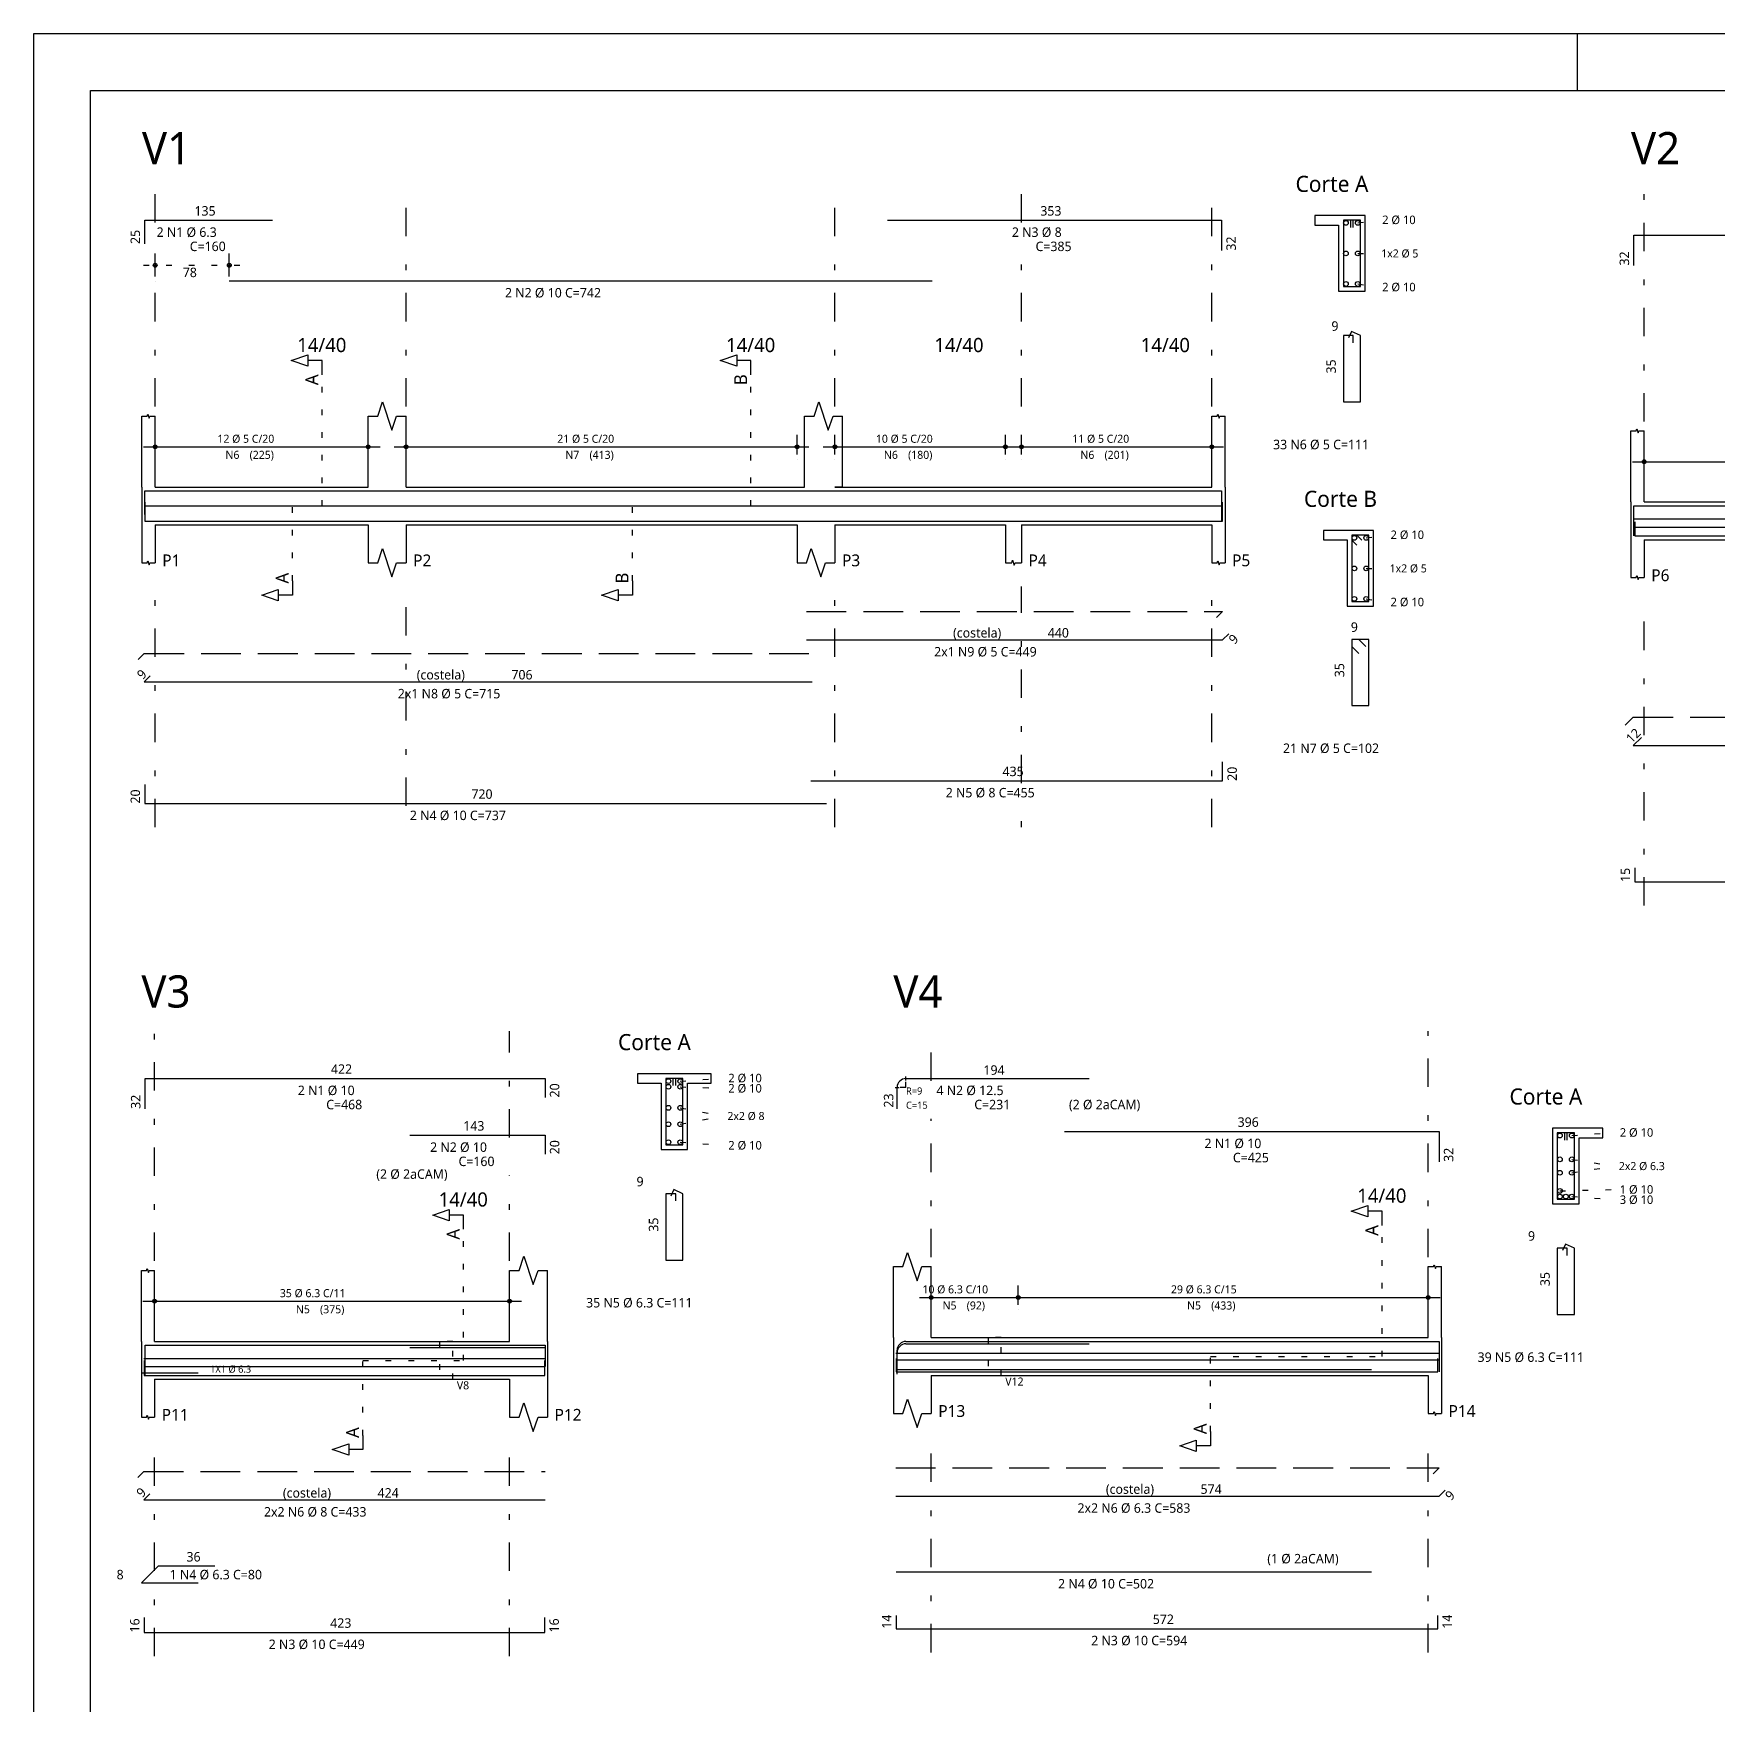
# Model space of a CAD drawing. Extents: x 0 to 89.5, y 0 to 70.
# Drawn here: x 1.5 to 31.14, y 40.58 to 70 of the extents above; entities that cross this region are included whole.
import ezdxf

# ---------------------------------------------------------------- set-up
doc = ezdxf.new("R2010")
doc.units = 0
doc.header["$MEASUREMENT"] = 0
for name, pattern in [('ESTILO_TQS_0001', [1, 0.7, -0.3]), ('ESTILO_TQS_0002', [0.4, 0.1, -0.3]), ('ESTILO_TQS_0003', [1.5, 0.5, -0.4, 0.1, -0.5])]:
    doc.linetypes.add(name, pattern=pattern)
for name, color, linetype in [('1', 1, 'CONTINUOUS'), ('10', 10, 'CONTINUOUS'), ('12', 12, 'CONTINUOUS'), ('2', 2, 'CONTINUOUS'), ('3', 3, 'CONTINUOUS'), ('5', 5, 'CONTINUOUS')]:
    doc.layers.add(name, color=color, linetype=linetype)
doc.styles.add('TQS_LUCIDA_SANS_UNICODE', font='L_10646.TTF')

msp = doc.modelspace()

# ---------------------------------------------------------------- linework, layer by layer
at = {"layer": '1', "linetype": 'Continuous'}
for p, q in [((1.5, 70), (89.500005, 70)), ((1.5, 29.587737), (1.5, 70)), ((28.670066, 69.999995), (28.670066, 68.999996)), ((24.939183, 66.796623), (24.05585, 66.796623)), ((24.939183, 65.46329), (24.939183, 66.796623)), ((24.05585, 66.629957), (24.472517, 66.629957)), ((24.472517, 66.629957), (24.472517, 65.46329)), ((3.639183, 65.721623), (3.639183, 66.129957)), ((4.9435, 65.721623), (4.9435, 66.129957)), ((3.639183, 65.63829), (3.639183, 65.63829)), ((4.9435, 65.63829), (4.9435, 65.63829)), ((24.472517, 65.46329), (24.939183, 65.46329)), ((3.40585, 62.017457), (3.40585, 63.267457)), ((3.639183, 62.017457), (3.639183, 63.267457)), ((7.389183, 62.017457), (7.389183, 63.267457)), ((8.05585, 62.017457), (8.05585, 63.267457)), ((15.072517, 62.017457), (15.072517, 63.267457)), ((15.739183, 62.017457), (15.739183, 63.267457)), ((22.239183, 62.017457), (22.239183, 63.267457)), ((22.472517, 62.017457), (22.472517, 63.267457)), ((3.639183, 62.592457), (3.639183, 62.934123)), ((7.389183, 62.592457), (7.389183, 62.934123)), ((8.05585, 62.592457), (8.05585, 62.934123)), ((14.939183, 62.592457), (14.939183, 62.934123)), ((15.60585, 62.592457), (15.60585, 62.934123)), ((18.60585, 62.592457), (18.60585, 62.934123)), ((18.889183, 62.592457), (18.889183, 62.934123)), ((22.239183, 62.592457), (22.239183, 62.934123)), ((29.61903, 61.755283), (29.61903, 63.005283)), ((29.852363, 61.755283), (29.852363, 63.005283)), ((3.43085, 62.72579), (7.597517, 62.72579)), ((7.847517, 62.72579), (15.147517, 62.72579)), ((15.397517, 62.72579), (18.814183, 62.72579)), ((18.68085, 62.72579), (22.447517, 62.72579)), ((29.852363, 62.330283), (29.852363, 62.67195)), ((3.639183, 62.509123), (3.639183, 62.509123)), ((7.389183, 62.509123), (7.389183, 62.509123)), ((8.05585, 62.509123), (8.05585, 62.509123)), ((14.939183, 62.509123), (14.939183, 62.509123)), ((15.60585, 62.509123), (15.60585, 62.509123)), ((18.60585, 62.509123), (18.60585, 62.509123)), ((18.889183, 62.509123), (18.889183, 62.509123)), ((22.239183, 62.509123), (22.239183, 62.509123)), ((29.64403, 62.463617), (36.74403, 62.463617)), ((29.852363, 62.24695), (29.852363, 62.24695)), ((3.40585, 62.017457), (3.40585, 61.35079)), ((3.639183, 62.017457), (7.389183, 62.017457)), ((8.05585, 62.017457), (14.939183, 62.017457)), ((14.939183, 62.017457), (15.072517, 62.017457)), ((15.60585, 62.017457), (18.60585, 62.017457)), ((15.739183, 62.017457), (15.60585, 62.017457)), ((18.60585, 62.017457), (18.889183, 62.017457)), ((18.889183, 62.017457), (22.239183, 62.017457)), ((22.472517, 62.017457), (22.472517, 61.35079)), ((29.61903, 61.755283), (29.61903, 61.088617)), ((29.852363, 61.755283), (36.535697, 61.755283)), ((3.40585, 61.35079), (3.40585, 60.684123)), ((3.639183, 61.35079), (7.389183, 61.35079)), ((3.639183, 61.35079), (3.639183, 60.684123)), ((7.389183, 61.35079), (7.389183, 60.684123)), ((8.05585, 61.35079), (14.939183, 61.35079)), ((8.05585, 61.35079), (8.05585, 60.684123)), ((14.939183, 61.35079), (14.939183, 60.684123)), ((15.60585, 61.35079), (18.60585, 61.35079)), ((15.60585, 61.35079), (15.60585, 60.684123)), ((18.60585, 61.35079), (18.60585, 60.684123)), ((18.889183, 61.35079), (22.239183, 61.35079)), ((18.889183, 61.35079), (18.889183, 60.684123)), ((22.239183, 61.35079), (22.239183, 60.684123)), ((22.472517, 61.35079), (22.472517, 60.684123)), ((25.087399, 61.251229), (24.204065, 61.251229)), ((24.204065, 61.084563), (24.620732, 61.084563)), ((24.620732, 61.084563), (24.620732, 59.917896)), ((25.087399, 59.917896), (25.087399, 61.251229)), ((29.61903, 61.088617), (29.61903, 60.42195)), ((29.852363, 61.088617), (36.535697, 61.088617)), ((29.852363, 61.088617), (29.852363, 60.42195)), ((24.620732, 59.917896), (25.087399, 59.917896)), ((13.429053, 51.685317), (12.129053, 51.685317)), ((16.856667, 51.568653), (16.856667, 51.63532)), ((12.129053, 51.51865), (12.54572, 51.51865)), ((12.54572, 51.51865), (12.54572, 50.351983)), ((13.012387, 50.351983), (13.012387, 51.51865)), ((13.012387, 51.51865), (13.429053, 51.51865)), ((16.667083, 51.445737), (16.73375, 51.445737)), ((29.122519, 50.727197), (28.239186, 50.727197)), ((28.239186, 50.727197), (28.239186, 49.393864)), ((28.705853, 49.393864), (28.705853, 50.56053)), ((28.705853, 50.56053), (29.122519, 50.56053)), ((12.54572, 50.351983), (13.012387, 50.351983)), ((28.239186, 49.393864), (28.705853, 49.393864)), ((3.39572, 46.972817), (3.39572, 48.222817)), ((3.629053, 46.972817), (3.629053, 48.222817)), ((9.879053, 46.972817), (9.879053, 48.222817)), ((10.54572, 46.972817), (10.54572, 48.222817)), ((16.63375, 47.039487), (16.63375, 48.289487)), ((17.300417, 47.039487), (17.300417, 48.289487)), ((26.050417, 47.039487), (26.050417, 48.289487)), ((26.28375, 47.039487), (26.28375, 48.289487)), ((3.629053, 47.547817), (3.629053, 47.889483)), ((9.879053, 47.547817), (9.879053, 47.889483)), ((17.092083, 47.74782), (19.042083, 47.74782)), ((17.300417, 47.614487), (17.300417, 47.956153)), ((18.625417, 47.74782), (26.25875, 47.74782)), ((18.83375, 47.614487), (18.83375, 47.956153)), ((18.83375, 47.614487), (18.83375, 47.956153)), ((26.050417, 47.614487), (26.050417, 47.956153)), ((3.42072, 47.68115), (10.087387, 47.68115)), ((3.629053, 47.464483), (3.629053, 47.464483)), ((9.879053, 47.464483), (9.879053, 47.464483)), ((17.300417, 47.531153), (17.300417, 47.531153)), ((18.83375, 47.531153), (18.83375, 47.531153)), ((18.83375, 47.531153), (18.83375, 47.531153)), ((26.050417, 47.531153), (26.050417, 47.531153)), ((3.39572, 46.972817), (3.39572, 46.30615)), ((3.629053, 46.972817), (9.879053, 46.972817)), ((10.54572, 46.972817), (10.54572, 46.30615)), ((16.63375, 47.039487), (16.63375, 46.37282)), ((17.300417, 47.039487), (26.050417, 47.039487)), ((26.28375, 47.039487), (26.28375, 46.37282)), ((3.39572, 46.30615), (3.39572, 45.639483)), ((3.629053, 46.30615), (9.879053, 46.30615)), ((3.629053, 46.30615), (3.629053, 45.639483)), ((9.879053, 46.30615), (9.879053, 45.639483)), ((10.54572, 46.30615), (10.54572, 45.639483)), ((16.63375, 46.37282), (16.63375, 45.706153)), ((17.300417, 46.37282), (26.050417, 46.37282)), ((17.300417, 46.37282), (17.300417, 45.706153)), ((26.050417, 46.37282), (26.050417, 45.706153)), ((26.28375, 46.37282), (26.28375, 45.706153))]:
    msp.add_line(p, q, dxfattribs=at)
at = {"layer": '1', "linetype": 'ESTILO_TQS_0002'}
for p, q in [((24.810017, 66.667457), (25.164183, 66.721623)), ((24.810017, 66.129957), (25.151683, 66.129957)), ((3.43085, 65.921623), (5.151833, 65.921623)), ((24.810017, 65.592457), (25.164183, 65.53829)), ((6.576683, 61.684123), (6.576683, 63.992457)), ((14.126683, 61.684123), (14.126683, 63.992457)), ((6.05585, 60.36329), (6.05585, 61.684123)), ((6.05585, 61.684123), (6.576683, 61.684123)), ((12.039183, 60.36329), (12.039183, 61.684123)), ((12.039183, 61.684123), (14.126683, 61.684123)), ((24.958232, 61.122063), (25.312399, 61.176229)), ((24.958232, 60.584563), (25.299899, 60.584563)), ((24.958232, 60.047063), (25.312399, 59.992896)), ((12.88322, 51.55615), (13.654053, 51.610317)), ((16.856667, 51.445737), (16.856667, 51.601987)), ((12.88322, 51.45615), (13.654053, 51.430317)), ((16.856667, 51.445737), (16.700417, 51.445737)), ((12.88322, 51.086083), (13.641553, 50.941983)), ((12.88322, 50.797883), (13.641553, 50.941983)), ((12.88322, 50.48115), (13.654053, 50.426983)), ((28.576686, 50.59803), (29.347519, 50.652197)), ((28.576686, 50.179097), (29.335019, 50.06053)), ((28.576686, 49.941964), (29.335019, 50.06053)), ((28.368353, 49.62303), (29.347519, 49.648864)), ((28.576686, 49.52303), (29.347519, 49.468864)), ((9.066553, 46.639483), (9.066553, 48.947817)), ((25.237917, 46.706153), (25.237917, 49.014487)), ((7.29572, 45.31865), (7.29572, 46.639483)), ((7.29572, 46.639483), (9.066553, 46.639483)), ((22.217083, 45.38532), (22.217083, 46.706153)), ((22.217083, 46.706153), (25.237917, 46.706153))]:
    msp.add_line(p, q, dxfattribs=at)
at = {"layer": '1', "linetype": 'Continuous'}
for points in [[(6.576683, 63.992457), (6.576683, 64.242457), (6.326683, 64.242457), (6.326683, 64.142457), (6.035017, 64.242457), (6.326683, 64.342457), (6.326683, 64.242457)], [(14.126683, 63.992457), (14.126683, 64.242457), (13.876683, 64.242457), (13.876683, 64.142457), (13.585017, 64.242457), (13.876683, 64.342457), (13.876683, 64.242457)], [(7.389183, 63.267457), (7.55585, 63.267457), (7.639183, 63.517457), (7.80585, 63.017457), (7.889183, 63.267457), (8.05585, 63.267457)], [(15.072517, 63.267457), (15.239183, 63.267457), (15.322517, 63.517457), (15.489183, 63.017457), (15.572517, 63.267457), (15.739183, 63.267457)], [(3.40585, 63.267457), (3.499183, 63.267457), (3.51085, 63.302457), (3.534183, 63.232457), (3.54585, 63.267457), (3.639183, 63.267457)], [(22.239183, 63.267457), (22.332517, 63.267457), (22.344183, 63.302457), (22.367517, 63.232457), (22.379183, 63.267457), (22.472517, 63.267457)], [(29.61903, 63.005283), (29.712363, 63.005283), (29.72403, 63.040283), (29.747363, 62.970283), (29.75903, 63.005283), (29.852363, 63.005283)], [(7.389183, 60.684123), (7.55585, 60.684123), (7.639183, 60.934123), (7.80585, 60.434123), (7.889183, 60.684123), (8.05585, 60.684123)], [(14.939183, 60.684123), (15.10585, 60.684123), (15.189183, 60.934123), (15.35585, 60.434123), (15.439183, 60.684123), (15.60585, 60.684123)], [(3.40585, 60.684123), (3.499183, 60.684123), (3.51085, 60.719123), (3.534183, 60.649123), (3.54585, 60.684123), (3.639183, 60.684123)], [(18.60585, 60.684123), (18.719183, 60.684123), (18.73335, 60.726623), (18.761683, 60.641623), (18.77585, 60.684123), (18.889183, 60.684123)], [(22.239183, 60.684123), (22.332517, 60.684123), (22.344183, 60.719123), (22.367517, 60.649123), (22.379183, 60.684123), (22.472517, 60.684123)], [(6.05585, 60.36329), (6.05585, 60.11329), (5.80585, 60.11329), (5.80585, 60.01329), (5.514183, 60.11329), (5.80585, 60.21329), (5.80585, 60.11329)], [(12.039183, 60.36329), (12.039183, 60.11329), (11.789183, 60.11329), (11.789183, 60.01329), (11.497517, 60.11329), (11.789183, 60.21329), (11.789183, 60.11329)], [(29.61903, 60.42195), (29.712363, 60.42195), (29.72403, 60.45695), (29.747363, 60.38695), (29.75903, 60.42195), (29.852363, 60.42195)], [(9.066553, 48.947817), (9.066553, 49.197817), (8.816553, 49.197817), (8.816553, 49.097817), (8.524887, 49.197817), (8.816553, 49.297817), (8.816553, 49.197817)], [(25.237917, 49.014487), (25.237917, 49.264487), (24.987917, 49.264487), (24.987917, 49.164487), (24.69625, 49.264487), (24.987917, 49.364487), (24.987917, 49.264487)], [(9.879053, 48.222817), (10.04572, 48.222817), (10.129053, 48.472817), (10.29572, 47.972817), (10.379053, 48.222817), (10.54572, 48.222817)], [(16.63375, 48.289487), (16.800417, 48.289487), (16.88375, 48.539487), (17.050417, 48.039487), (17.13375, 48.289487), (17.300417, 48.289487)], [(26.050417, 48.289487), (26.14375, 48.289487), (26.155417, 48.324487), (26.17875, 48.254487), (26.190417, 48.289487), (26.28375, 48.289487)], [(3.39572, 48.222817), (3.489053, 48.222817), (3.50072, 48.257817), (3.524053, 48.187817), (3.53572, 48.222817), (3.629053, 48.222817)], [(16.63375, 45.706153), (16.800417, 45.706153), (16.88375, 45.956153), (17.050417, 45.456153), (17.13375, 45.706153), (17.300417, 45.706153)], [(3.39572, 45.639483), (3.489053, 45.639483), (3.50072, 45.674483), (3.524053, 45.604483), (3.53572, 45.639483), (3.629053, 45.639483)], [(9.879053, 45.639483), (10.04572, 45.639483), (10.129053, 45.889483), (10.29572, 45.389483), (10.379053, 45.639483), (10.54572, 45.639483)], [(26.050417, 45.706153), (26.14375, 45.706153), (26.155417, 45.741153), (26.17875, 45.671153), (26.190417, 45.706153), (26.28375, 45.706153)], [(22.217083, 45.38532), (22.217083, 45.13532), (21.967083, 45.13532), (21.967083, 45.03532), (21.675417, 45.13532), (21.967083, 45.23532), (21.967083, 45.13532)], [(7.29572, 45.31865), (7.29572, 45.06865), (7.04572, 45.06865), (7.04572, 44.96865), (6.754053, 45.06865), (7.04572, 45.16865), (7.04572, 45.06865)]]:
    msp.add_lwpolyline(points, dxfattribs=at)
at = {"layer": '1', "linetype": 'ESTILO_TQS_0002'}
for points in [[(8.64572, 46.972817), (8.64572, 46.30615), (8.879053, 46.30615), (8.879053, 46.972817), (8.64572, 46.972817)], [(18.300417, 47.039487), (18.300417, 46.37282), (18.53375, 46.37282), (18.53375, 47.039487), (18.300417, 47.039487)]]:
    msp.add_lwpolyline(points, dxfattribs=at)
at = {"layer": '1', "linetype": 'Continuous'}
for centre, radius in [((3.639183, 65.921623), 0.033333), ((3.639183, 65.921623), 0.016667), ((4.9435, 65.921623), 0.033333), ((4.9435, 65.921623), 0.016667), ((3.639183, 62.72579), 0.033333), ((3.639183, 62.72579), 0.016667), ((7.389183, 62.72579), 0.033333), ((7.389183, 62.72579), 0.016667), ((8.05585, 62.72579), 0.033333), ((8.05585, 62.72579), 0.016667), ((14.939183, 62.72579), 0.033333), ((14.939183, 62.72579), 0.016667), ((15.60585, 62.72579), 0.033333), ((15.60585, 62.72579), 0.016667), ((18.60585, 62.72579), 0.033333), ((18.60585, 62.72579), 0.016667), ((18.889183, 62.72579), 0.033333), ((18.889183, 62.72579), 0.016667), ((22.239183, 62.72579), 0.033333), ((22.239183, 62.72579), 0.016667), ((29.852363, 62.463617), 0.033333), ((29.852363, 62.463617), 0.016667), ((17.300417, 47.74782), 0.033333), ((17.300417, 47.74782), 0.016667), ((18.83375, 47.74782), 0.033333), ((18.83375, 47.74782), 0.033333), ((18.83375, 47.74782), 0.016667), ((18.83375, 47.74782), 0.016667), ((26.050417, 47.74782), 0.033333), ((26.050417, 47.74782), 0.016667), ((3.629053, 47.68115), 0.033333), ((3.629053, 47.68115), 0.016667), ((9.879053, 47.68115), 0.033333), ((9.879053, 47.68115), 0.016667)]:
    msp.add_circle(centre, radius, dxfattribs=at)
at = {"layer": '10', "linetype": 'Continuous'}
for points in [[(24.939183, 65.46329), (24.939183, 66.796623), (24.05585, 66.796623), (24.05585, 66.629957), (24.472517, 66.629957), (24.472517, 65.46329), (24.939183, 65.46329)], [(25.087399, 59.917896), (25.087399, 61.251229), (24.204065, 61.251229), (24.204065, 61.084563), (24.620732, 61.084563), (24.620732, 59.917896), (25.087399, 59.917896)], [(13.012387, 50.351983), (13.012387, 51.51865), (13.429053, 51.51865), (13.429053, 51.685317), (12.129053, 51.685317), (12.129053, 51.51865), (12.54572, 51.51865), (12.54572, 50.351983), (13.012387, 50.351983)], [(28.705853, 49.393864), (28.705853, 50.56053), (29.122519, 50.56053), (29.122519, 50.727197), (28.239186, 50.727197), (28.239186, 49.393864), (28.705853, 49.393864)]]:
    msp.add_lwpolyline(points, dxfattribs=at)
at = {"layer": '12', "linetype": 'Continuous'}
for p, q in [((2.5, 68.999992), (88.499997, 69)), ((2.5, 0.999996), (2.5, 68.999992))]:
    msp.add_line(p, q, dxfattribs=at)
at = {"layer": '2', "linetype": 'ESTILO_TQS_0003'}
for p, q in [((3.639183, 66.67329), (3.639183, 67.284441)), ((8.05585, 63.434123), (8.05585, 67.284441)), ((15.60585, 63.434123), (15.60585, 67.284441)), ((18.889183, 66.67329), (18.889183, 67.284441)), ((22.239183, 63.434123), (22.239183, 67.284441)), ((29.852363, 63.17195), (29.852363, 67.28445)), ((3.639183, 63.434123), (3.639183, 66.00329)), ((18.889183, 63.434123), (18.889183, 66.00329)), ((3.639183, 56.027352), (3.639183, 60.267457)), ((8.05585, 56.404019), (8.05585, 60.267457)), ((15.60585, 56.027352), (15.60585, 60.267457)), ((18.889183, 56.804019), (18.889183, 60.267457)), ((22.239183, 56.027352), (22.239183, 60.267457)), ((29.852363, 54.64695), (29.852363, 60.005283)), ((18.889183, 56.027352), (18.889183, 56.134019)), ((3.629053, 48.389483), (3.629053, 52.435317)), ((9.879053, 50.561983), (9.879053, 52.435317)), ((17.300417, 51.561987), (17.300417, 52.43532)), ((26.050417, 48.456153), (26.050417, 52.43532)), ((17.300417, 48.456153), (17.300417, 50.891987)), ((9.879053, 48.389483), (9.879053, 49.891983)), ((3.629053, 41.43115), (3.629053, 45.222817)), ((9.879053, 41.43115), (9.879053, 45.222817)), ((17.300417, 41.49782), (17.300417, 45.289487)), ((26.050417, 41.49782), (26.050417, 45.289487))]:
    msp.add_line(p, q, dxfattribs=at)
at = {"layer": '3', "linetype": 'Continuous'}
for p, q in [((3.45585, 61.534123), (3.45585, 61.95079)), ((3.45585, 61.95079), (5.70585, 61.95079)), ((4.9435, 61.95079), (17.316733, 61.95079)), ((16.52935, 61.95079), (22.412683, 61.95079)), ((22.412683, 61.95079), (22.412683, 61.417457)), ((3.447517, 61.684123), (15.20585, 61.684123)), ((3.45585, 61.75079), (3.45585, 61.417457)), ((15.10585, 61.684123), (22.431017, 61.684123)), ((22.43085, 61.417457), (22.43085, 61.75079)), ((29.66903, 61.155283), (29.66903, 61.688617)), ((29.66903, 61.688617), (34.710697, 61.688617)), ((3.45585, 61.417457), (15.45585, 61.417457)), ((15.18085, 61.417457), (22.43085, 61.417457)), ((29.660697, 61.455667), (36.785697, 61.455667)), ((29.685697, 61.405283), (29.685697, 61.155283)), ((29.660697, 61.311567), (36.785697, 61.311567)), ((29.685697, 61.155283), (39.51903, 61.155283)), ((3.462387, 46.372817), (3.462387, 46.90615)), ((3.462387, 46.90615), (10.504053, 46.90615)), ((8.12072, 46.864483), (10.504053, 46.864483)), ((10.504053, 46.90615), (10.504053, 46.572817)), ((10.504053, 46.864483), (10.504053, 46.53115)), ((16.856667, 46.97282), (20.08375, 46.97282)), ((16.856667, 46.931153), (20.08375, 46.931153)), ((19.6469, 46.97282), (26.242083, 46.97282)), ((26.242083, 46.97282), (26.242083, 46.439487)), ((3.437387, 46.6732), (10.504053, 46.6732)), ((3.44572, 46.639483), (3.44572, 46.372817)), ((10.49572, 46.372817), (10.49572, 46.639483)), ((16.675417, 46.765437), (26.242417, 46.765437)), ((16.675417, 46.64687), (26.242417, 46.64687)), ((16.68375, 46.67282), (16.68375, 46.439487)), ((16.700417, 46.439487), (16.700417, 46.81657)), ((16.700417, 46.39782), (16.700417, 46.774903)), ((26.217083, 46.439487), (26.217083, 46.67282)), ((3.39572, 46.422817), (4.39572, 46.422817)), ((3.437387, 46.5291), (10.504053, 46.5291)), ((3.44572, 46.372817), (10.49572, 46.372817)), ((16.68375, 46.481153), (25.050417, 46.481153)), ((16.68375, 46.439487), (26.217083, 46.439487)), ((16.68375, 46.439487), (25.050417, 46.439487))]:
    msp.add_line(p, q, dxfattribs=at)
for points in [[(24.73085, 66.58829), (24.73085, 66.71329), (24.55585, 66.71329), (24.55585, 65.546623), (24.85585, 65.546623), (24.85585, 66.71329), (24.68085, 66.71329), (24.68085, 66.58829)], [(24.880842, 61.079508), (24.792454, 61.167896), (24.704065, 61.167896), (24.704065, 60.001229), (25.004065, 60.001229), (25.004065, 61.167896), (24.704065, 61.167896), (24.704065, 61.079508), (24.792454, 60.991119)], [(12.804053, 51.476983), (12.804053, 51.601983), (12.629053, 51.601983), (12.629053, 50.435317), (12.929053, 50.435317), (12.929053, 51.601983), (12.754053, 51.601983), (12.754053, 51.476983)], [(28.497519, 50.518864), (28.497519, 50.643864), (28.322519, 50.643864), (28.322519, 49.477197), (28.622519, 49.477197), (28.622519, 50.643864), (28.447519, 50.643864), (28.447519, 50.518864)]]:
    msp.add_lwpolyline(points, dxfattribs=at)
for centre in [(24.601683, 66.667457), (24.810017, 66.667457), (24.601683, 66.129957), (24.810017, 66.129957), (24.601683, 65.592457), (24.810017, 65.592457), (24.749899, 61.122063), (24.958232, 61.122063), (24.749899, 60.584563), (24.958232, 60.584563), (24.749899, 60.047063), (24.958232, 60.047063), (12.674887, 51.55615), (12.88322, 51.55615), (12.674887, 51.45615), (12.88322, 51.45615), (12.674887, 51.086083), (12.88322, 51.086083), (12.674887, 50.797883), (12.88322, 50.797883), (12.674887, 50.48115), (12.88322, 50.48115), (28.368353, 50.59803), (28.576686, 50.59803), (28.368353, 50.179097), (28.576686, 50.179097), (28.368353, 49.941964), (28.576686, 49.941964), (28.368353, 49.62303), (28.368353, 49.52303), (28.472519, 49.52303), (28.576686, 49.52303)]:
    msp.add_circle(centre, 0.041667, dxfattribs=at)
for centre in [(16.856667, 46.81657), (16.856667, 46.774903)]:
    msp.add_arc(centre, 0.15625, 90, 180, dxfattribs=at)
at = {"layer": '5', "linetype": 'Continuous'}
for p, q in [((3.45585, 66.296623), (3.45585, 66.71329)), ((3.45585, 66.71329), (5.70585, 66.71329)), ((16.52935, 66.71329), (22.412683, 66.71329)), ((22.412683, 66.71329), (22.412683, 66.179957)), ((29.66903, 65.917783), (29.66903, 66.451117)), ((29.66903, 66.451117), (34.710697, 66.451117)), ((4.9435, 65.646623), (17.316733, 65.646623)), ((22.43085, 56.844019), (22.43085, 57.177352)), ((3.45585, 56.777352), (3.45585, 56.444019)), ((15.18085, 56.844019), (22.43085, 56.844019)), ((3.45585, 56.444019), (15.45585, 56.444019)), ((29.685697, 55.313617), (29.685697, 55.063617)), ((29.685697, 55.063617), (39.51903, 55.063617)), ((3.462387, 51.06865), (3.462387, 51.601983)), ((3.462387, 51.601983), (10.504053, 51.601983)), ((10.504053, 51.601983), (10.504053, 51.26865)), ((16.856667, 51.601987), (20.08375, 51.601987)), ((16.700417, 51.068653), (16.700417, 51.445737)), ((8.12072, 50.601983), (10.504053, 50.601983)), ((10.504053, 50.601983), (10.504053, 50.26865)), ((19.6469, 50.668653), (26.242083, 50.668653)), ((26.242083, 50.668653), (26.242083, 50.13532)), ((16.68375, 42.914487), (25.050417, 42.914487)), ((3.44572, 42.114483), (3.44572, 41.847817)), ((10.49572, 41.847817), (10.49572, 42.114483)), ((16.68375, 42.14782), (16.68375, 41.914487)), ((26.217083, 41.914487), (26.217083, 42.14782)), ((3.44572, 41.847817), (10.49572, 41.847817)), ((16.68375, 41.914487), (26.217083, 41.914487))]:
    msp.add_line(p, q, dxfattribs=at)
for points in [[(24.73085, 64.557735), (24.73085, 64.682735), (24.55585, 64.682735), (24.55585, 63.516068), (24.85585, 63.516068), (24.85585, 64.682735), (24.697246, 64.756693), (24.644419, 64.643405)], [(15.10585, 59.32579), (22.431017, 59.32579), (22.537083, 59.431856)], [(24.954065, 59.209563), (24.829065, 59.334563), (24.704065, 59.334563), (24.704065, 58.167896), (25.004065, 58.167896), (25.004065, 59.334563), (24.704065, 59.334563), (24.704065, 59.209563), (24.829065, 59.084563)], [(3.553583, 58.693416), (3.447517, 58.58735), (15.20585, 58.58735)], [(29.802118, 57.605038), (29.660697, 57.463617), (36.785697, 57.463617)], [(12.804053, 49.446428), (12.804053, 49.571428), (12.629053, 49.571428), (12.629053, 48.404761), (12.929053, 48.404761), (12.929053, 49.571428), (12.770449, 49.645386), (12.717622, 49.532098)], [(28.497519, 48.488308), (28.497519, 48.613308), (28.322519, 48.613308), (28.322519, 47.446642), (28.622519, 47.446642), (28.622519, 48.613308), (28.463916, 48.687267), (28.411088, 48.573978)], [(3.543453, 44.287216), (3.437387, 44.18115), (10.504053, 44.18115)], [(16.675417, 44.24782), (26.242417, 44.24782), (26.348483, 44.353886)], [(4.690348, 43.014483), (3.690348, 43.014483), (3.39572, 42.719856), (4.39572, 42.719856)]]:
    msp.add_lwpolyline(points, dxfattribs=at)
at = {"layer": '5', "linetype": 'ESTILO_TQS_0001'}
for points in [[(15.10585, 59.82579), (22.431017, 59.82579), (22.324951, 59.719724)], [(3.341451, 58.981284), (3.447517, 59.08735), (15.20585, 59.08735)], [(29.519275, 57.822195), (29.660697, 57.963617), (36.785697, 57.963617)], [(3.331321, 44.575084), (3.437387, 44.68115), (10.504053, 44.68115)], [(16.675417, 44.74782), (26.242417, 44.74782), (26.136351, 44.641754)]]:
    msp.add_lwpolyline(points, dxfattribs=at)
at = {"layer": '5', "linetype": 'Continuous'}
msp.add_arc((16.856667, 51.445737), 0.15625, 90, 180, dxfattribs=at)

# ---------------------------------------------------------------- texts
at = {"layer": '1', "linetype": 'Continuous', "style": 'TQS_LUCIDA_SANS_UNICODE'}
for s, height, p in [('Corte A', 0.283333, (23.714183, 67.21329)), ('135', 0.166667, (4.33085, 66.796623)), ('353', 0.166667, (19.221017, 66.796623)), ('2 %%c 10', 0.15, (25.239183, 66.646623)), ('1x2 %%c 5', 0.141667, (25.222517, 66.059123)), ('78', 0.166667, (4.124675, 65.71329)), ('2 %%c 10', 0.15, (25.239183, 65.46329)), ('9', 0.166667, (24.345961, 64.768872)), ('14/40', 0.25, (6.139183, 64.392457)), ('14/40', 0.25, (13.689183, 64.392457)), ('14/40', 0.25, (17.35585, 64.392457)), ('14/40', 0.25, (20.989183, 64.392457)), ('12 %%c 5 C/20', 0.141667, (4.735017, 62.796623)), ('21 %%c 5 C/20', 0.141667, (10.71835, 62.796623)), ('10 %%c 5 C/20', 0.141667, (16.326683, 62.796623)), ('11 %%c 5 C/20', 0.141667, (19.785017, 62.796623)), ('N6', 0.141667, (4.876683, 62.51329)), ('(225)', 0.141667, (5.301683, 62.51329)), ('N7', 0.141667, (10.860017, 62.51329)), ('(413)', 0.141667, (11.285017, 62.51329)), ('N6', 0.141667, (16.46835, 62.51329)), ('(180)', 0.141667, (16.89335, 62.51329)), ('N6', 0.141667, (19.926683, 62.51329)), ('(201)', 0.141667, (20.351683, 62.51329)), ('Corte B', 0.283333, (23.862399, 61.667896)), ('2 %%c 10', 0.15, (25.387399, 61.101229)), ('P1', 0.208333, (3.764183, 60.621623)), ('P2', 0.208333, (8.18085, 60.621623)), ('P3', 0.208333, (15.73085, 60.621623)), ('P4', 0.208333, (19.014183, 60.621623)), ('P5', 0.208333, (22.597517, 60.621623)), ('1x2 %%c 5', 0.141667, (25.370732, 60.513729)), ('P6', 0.208333, (29.977363, 60.35945)), ('2 %%c 10', 0.15, (25.387399, 59.917896)), ('9', 0.166667, (24.687399, 59.467896)), ('(costela)', 0.166667, (17.6851, 59.367457)), ('440', 0.166667, (19.351767, 59.367457)), ('(costela)', 0.166667, (8.24335, 58.629017)), ('706', 0.166667, (9.910017, 58.629017)), ('435', 0.166667, (18.55585, 56.927352)), ('720', 0.166667, (9.20585, 56.527352)), ('Corte A', 0.283333, (11.787387, 52.101983)), ('422', 0.166667, (6.73322, 51.685317)), ('2 %%c 10', 0.15, (13.729053, 51.535317)), ('203', 0.000083, (18.142083, 51.68532)), ('194', 0.166667, (18.220208, 51.668653)), ('2 %%c 10', 0.15, (13.729053, 51.355317)), ('R=9', 0.125, (16.856667, 51.320737)), ('Corte A', 0.283333, (27.480853, 51.143864)), ('2x2 %%c 8', 0.141667, (13.712387, 50.87115)), ('C=15', 0.125, (16.856667, 51.070737)), ('(2 %%c 2aCAM)', 0.166667, (19.725417, 51.06032)), ('143', 0.166667, (9.062387, 50.685317)), ('396', 0.166667, (22.694492, 50.751987)), ('2 %%c 10', 0.15, (29.422519, 50.577197)), ('2 %%c 10', 0.15, (13.729053, 50.351983)), ('2x2 %%c 6.3', 0.141667, (29.405853, 49.989697)), ('(2 %%c 2aCAM)', 0.166667, (7.531211, 49.836251)), ('9', 0.166667, (12.112387, 49.704761)), ('14/40', 0.25, (8.629053, 49.347817)), ('14/40', 0.25, (24.800417, 49.414487)), ('3 %%c 10', 0.15, (29.422519, 49.393864)), ('1 %%c 10', 0.15, (29.422519, 49.573864)), ('9', 0.166667, (27.805853, 48.746642)), ('35 %%c 6.3 C/11', 0.141667, (5.83322, 47.751983)), ('10 %%c 6.3 C/10', 0.141667, (17.14625, 47.818653)), ('29 %%c 6.3 C/15', 0.141667, (21.52125, 47.818653)), ('N5', 0.141667, (6.116553, 47.46865)), ('(375)', 0.141667, (6.541553, 47.46865)), ('N5', 0.141667, (17.500417, 47.53532)), ('(92)', 0.141667, (17.925417, 47.53532)), ('N5', 0.141667, (21.804583, 47.53532)), ('(433)', 0.141667, (22.229583, 47.53532)), ('  1X1 %%c 6.3', 0.125, (4.52072, 46.422817)), ('V8', 0.141667, (8.949887, 46.129067)), ('V12', 0.141667, (18.604583, 46.195737)), ('P11', 0.208333, (3.754053, 45.576983)), ('P12', 0.208333, (10.67072, 45.576983)), ('P13', 0.208333, (17.425417, 45.643653)), ('P14', 0.208333, (26.40875, 45.643653)), ('(costela)', 0.166667, (20.375583, 44.289487)), ('(costela)', 0.166667, (5.887387, 44.222817)), ('424', 0.166667, (7.554053, 44.222817)), ('574', 0.166667, (22.04225, 44.289487)), ('(1 %%c 2aCAM)', 0.166667, (23.217083, 43.064487)), ('423', 0.166667, (6.72072, 41.93115)), ('572', 0.166667, (21.200417, 41.99782))]:
    msp.add_text(s, height=height, dxfattribs=at).set_placement(p)
for s, height, p in [('35', 0.166667, (24.422517, 64.016068)), ('A', 0.226667, (6.508683, 63.811123)), ('B', 0.226667, (14.058683, 63.811123)), ('A', 0.226667, (5.98785, 60.317957)), ('B', 0.226667, (11.971183, 60.317957)), ('35', 0.166667, (24.570732, 58.667896)), ('23', 0.166667, (16.63375, 51.090528)), ('A', 0.226667, (8.998553, 48.766483)), ('35', 0.166667, (12.49572, 48.904761)), ('A', 0.226667, (25.169917, 48.833153)), ('35', 0.166667, (28.189186, 47.946642)), ('A', 0.226667, (7.22772, 45.273317)), ('A', 0.226667, (22.149083, 45.339987))]:
    msp.add_text(s, height=height, rotation=90, dxfattribs=at).set_placement(p)
at = {"layer": '2', "linetype": 'Continuous', "style": 'TQS_LUCIDA_SANS_UNICODE'}
for s, height, rotation, p in [('25', 0.166667, 90, (3.372517, 66.296623)), ('32', 0.166667, 90, (22.662683, 66.179957)), ('32', 0.166667, 90, (29.585697, 65.917783)), ('9', 0.166667, 45, (22.637256, 59.237402)), ('9', 0.166667, 45, (3.418054, 58.616813)), ('12', 0.166667, 45, (29.631234, 57.493079)), ('20', 0.166667, 90, (22.68085, 56.844019)), ('20', 0.166667, 90, (3.372517, 56.444019)), ('15', 0.166667, 90, (29.602363, 55.063617)), ('32', 0.166667, 90, (3.379053, 51.06865)), ('20', 0.166667, 90, (10.754053, 51.26865)), ('32', 0.000083, 90, (16.617083, 51.068653)), ('20', 0.166667, 90, (10.754053, 50.26865)), ('32', 0.166667, 90, (26.492083, 50.13532)), ('9', 0.166667, 45, (3.407924, 44.210613)), ('9', 0.166667, 45, (26.448656, 44.159432)), ('14', 0.166667, 90, (16.600417, 41.914487)), ('14', 0.166667, 90, (26.467083, 41.914487)), ('16', 0.166667, 90, (3.362387, 41.847817)), ('16', 0.166667, 90, (10.74572, 41.847817))]:
    msp.add_text(s, height=height, rotation=rotation, dxfattribs=at).set_placement(p)
for s, p in [('2 N1 %%c 6.3', (3.664183, 66.421623)), ('2 N3 %%c 8', (18.721017, 66.421623)), ('C=160', (4.247517, 66.171623)), ('C=385', (19.137683, 66.171623)), ('2 N2 %%c 10 C=742', (9.796783, 65.354957)), ('  33 N6 %%c 5 C=111', (23.20585, 62.682735)), ('2x1 N9 %%c 5 C=449', (17.351767, 59.034123)), ('2x1 N8 %%c 5 C=715', (7.910017, 58.295683)), (' 21 N7 %%c 5 C=102', (23.437399, 57.334563)), ('2 N5 %%c 8 C=455', (17.55585, 56.552352)), ('2 N4 %%c 10 C=737', (8.122517, 56.152352)), ('2 N1 %%c 10', (6.149887, 51.310317)), ('4 N2 %%c 12.5', (17.392083, 51.31032)), ('C=468', (6.649887, 51.060317)), ('C=231', (18.05875, 51.06032)), ('2 N2 %%c 10', (8.479053, 50.310317)), ('2 N1 %%c 10', (22.111158, 50.376987)), ('C=160', (8.979053, 50.060317)), ('C=425', (22.611158, 50.126987)), ('  35 N5 %%c 6.3 C=111', (11.112387, 47.571428)), ('  39 N5 %%c 6.3 C=111', (26.805853, 46.613308)), ('2x2 N6 %%c 8 C=433', (5.554053, 43.889483)), ('2x2 N6 %%c 6.3 C=583', (19.875583, 43.956153)), ('36', (4.190348, 43.097817)), ('8', (2.959701, 42.783836)), (' 1 N4 %%c 6.3 C=80', (3.837662, 42.783836)), ('2 N4 %%c 10 C=502', (19.53375, 42.62282)), ('2 N3 %%c 10 C=594', (20.117083, 41.62282)), ('2 N3 %%c 10 C=449', (5.637387, 41.55615))]:
    msp.add_text(s, height=0.166667, dxfattribs=at).set_placement(p)
at = {"layer": '5', "linetype": 'Continuous', "style": 'TQS_LUCIDA_SANS_UNICODE'}
for s, p in [('V1', (3.40585, 67.701108)), ('V2', (29.61903, 67.701117)), ('V3', (3.39572, 52.851983)), ('V4', (16.63375, 52.851987))]:
    msp.add_text(s, height=0.566667, dxfattribs=at).set_placement(p)

doc.saveas('drawing.dxf')
